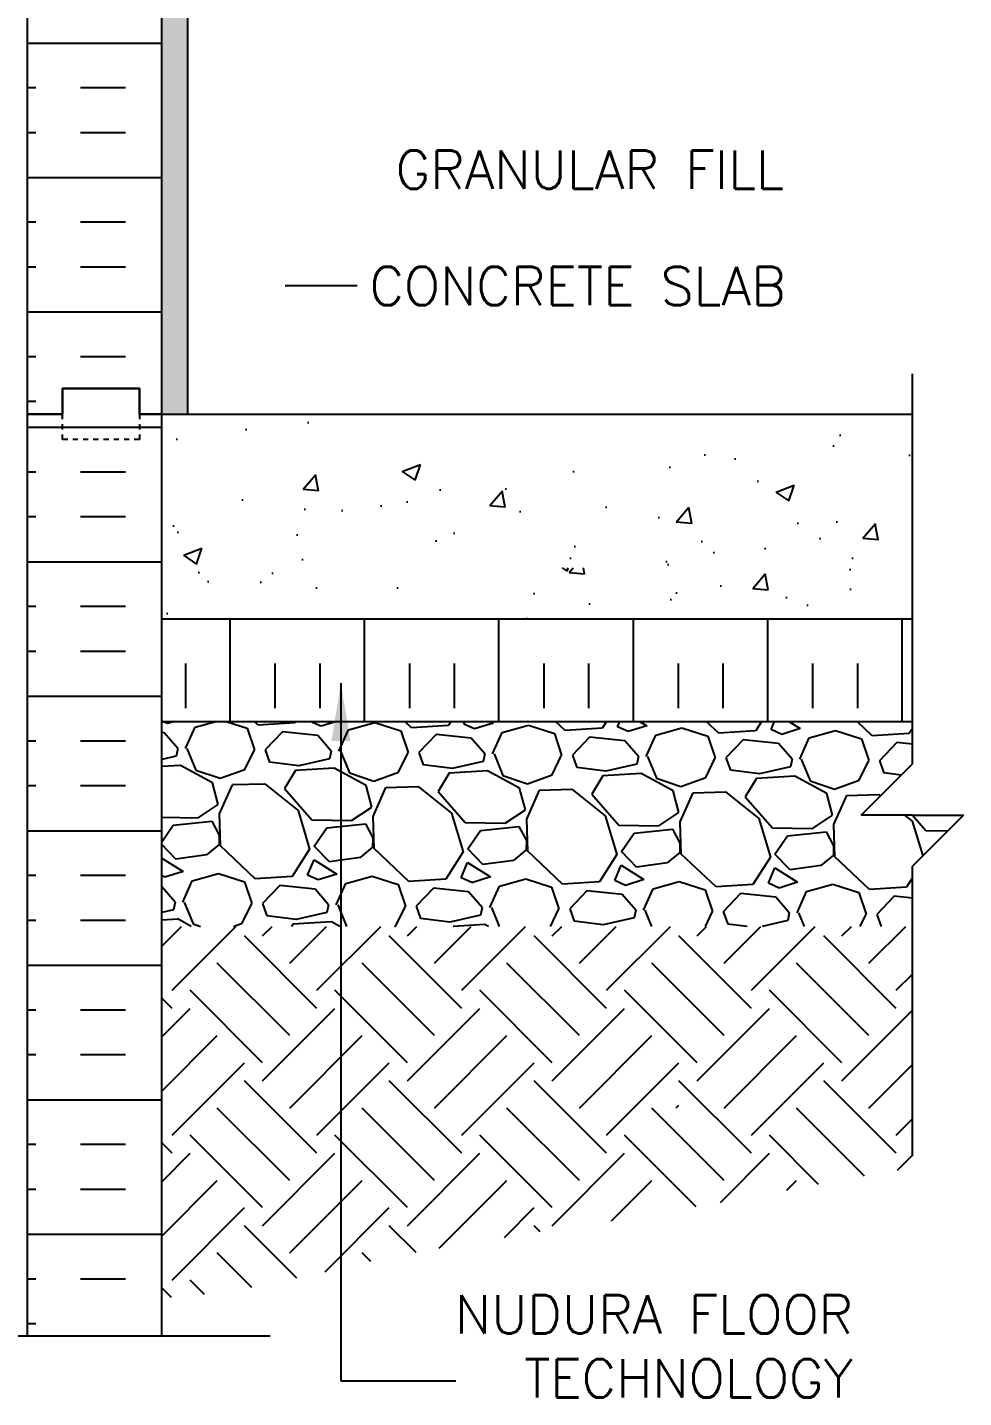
# Model space of a CAD drawing. Header units: inches. Extents: x 319.6 to 370.3, y 144.4 to 237.7.
# Drawn here: x 352 to 370.28, y 181.55 to 208.29 of the extents above; entities that cross this region are included whole.
import ezdxf
from ezdxf.enums import TextEntityAlignment as Align

# ---------------------------------------------------------------- set-up
doc = ezdxf.new("R2010")
doc.units = ezdxf.units.IN
doc.header["$LTSCALE"] = 0.5
doc.header["$MEASUREMENT"] = 0
doc.linetypes.add('DASHED2', pattern=[0.375, 0.25, -0.125])
doc.linetypes.add('DASHEDX2', pattern=[1.5, 1, -0.5])
for name, color, linetype in [('HATCH', 12, 'Continuous'), ('line25', 2, 'Continuous'), ('LINE50', 5, 'Continuous'), ('LINE9', 9, 'Continuous'), ('TEXT', 4, 'Continuous')]:
    doc.layers.add(name, color=color, linetype=linetype)
doc.styles.add('DIM', font='romans.shx', dxfattribs={"width": 0.7})
doc.styles.add('ROMANS', font='romans.shx', dxfattribs={"height": 1.125})
doc.dimstyles.new('ext_12', dxfattribs={"dimscale": 12, "dimtxt": 0.09375, "dimasz": 0.09375, "dimexe": 0.09375, "dimexo": 0.0625, "dimgap": 0.0625, "dimtad": 1, "dimdec": 1, "dimzin": 3, "dimdsep": 46, "dimlunit": 4, "dimtxsty": 'DIM', "dimcen": 0.09, "dimdle": 0.09375, "dimclrt": 4, "dimadec": 0, "dimazin": 0, "dimtfac": 1, "dimtdec": 1, "dimtmove": 2, "dimatfit": 3, "dimfxl": 0, "dimfrac": 2, "dimtolj": 1, "dimtzin": 0, "dimarcsym": 0})
pattern_1 = [(50, (379.5837, 162.8606), (3.5863, -0.31376), [0.375, -4.125]), (355, (379.5837, 162.8606), (-0.69376, 3.76096), [0.3, -3.3]), (100.451, (379.8826, 162.8344), (2.89255, 3.4472), [0.3187, -3.5057]), (46.184, (379.5837, 163.8606), (5.3362, -0.8276), [0.5625, -6.1875]), (96.636, (380.0284, 163.7916), (4.6733, 4.8706), [0.47805, -5.25856]), (351.184, (379.5837, 163.8606), (4.6733, 4.8706), [0.45, -4.95]), (21, (380.0837, 163.6106), (2.98454, -2.0131), [0.375, -4.125]), (326, (380.0837, 163.6106), (1.21658, 3.62575), [0.3, -3.3]), (71.451, (380.3324, 163.4428), (4.2011, 1.61265), [0.3187, -3.5057]), (37.5, (379.5837, 162.8606), (0.0608, 1.66447), [0, -3.26, 0, -3.35, 0, -3.3125]), (7.5, (379.5837, 162.8606), (1.31535, 1.97206), [0, -1.91, 0, -3.185, 0, -1.2625]), (327.5, (378.4687, 162.8606), (2.669112, -0.112774), [0, -1.25, 0, -3.9, 0, -5.175]), (317.5, (377.9687, 162.8606), (2.91593, 0.50052), [0, -1.625, 0, -2.59, 0, -3.675])]

msp = doc.modelspace()

# ---------------------------------------------------------------- hatches: boundary and pattern name
h = msp.add_hatch()
h.set_pattern_fill('AR-CONC', color=12, scale=0.02, style=0)
h.set_pattern_definition([(50, (-885.0172, 93.6777), (3.6436934, -0.318782), [0.381, -4.191]), (355, (-885.017, 93.6777), (-0.704857, 3.821133), [0.3048, -3.3528]), (100.451, (-884.7135, 93.651), (2.93885, 3.502334), [0.3238, -3.5618]), (46.1842, (-885.017, 94.6937), (5.421581, -0.840847), [0.5715, -6.2865]), (96.6356, (-884.5654, 94.6236), (4.748085, 4.948511), [0.4857, -5.3427]), (351.184, (-885.017, 94.6937), (4.748092, 4.948502), [0.4572, -5.0292]), (21, (-884.5092, 94.4397), (3.0322976, -2.0453104), [0.381, -4.191]), (326, (-884.509, 94.4397), (1.236041, 3.683759), [0.3048, -3.3528]), (71.4514, (-884.2565, 94.2692), (4.26833, 1.638457), [0.3238, -3.5618]), (37.5, (-885.0172, 93.6777), (0.061772, 1.6911008), [0, -3.31216, 0, -3.4036, 0, -3.3655]), (7.5, (-885.0172, 93.6777), (1.3363933, 2.0036115), [0, -1.94056, 0, -3.23596, 0, -1.2827]), (327.5, (-886.15, 93.6777), (2.7118119, -0.1145749), [0, -1.27, 0, -3.9624, 0, -5.2578]), (317.5, (-886.658, 93.6777), (2.9625836, 0.50853), [0, -1.651, 0, -2.63144, 0, -3.7338])])
h.paths.add_polyline_path([(369.285, 200.743), (355.958, 200.743), (355.958, 198.001), (355.958, 197.743), (369.285, 197.743)])
h.paths.add_polyline_path([(355.958, 200.743), (354.624, 200.743), (354.624, 197.743), (355.958, 197.743), (355.958, 198.001)])
h = msp.add_hatch()
h.set_pattern_fill('AR-CONC', color=12, scale=0.5, style=0)
h.set_pattern_definition(pattern_1)
h.paths.add_polyline_path([(355.753, 197.743), (354.624, 197.743), (354.624, 196.743), (355.753, 196.743)])
h = msp.add_hatch()
h.set_pattern_fill('AR-CONC', color=12, scale=0.5, style=0)
h.set_pattern_definition(pattern_1)
h.paths.add_polyline_path([(369.285, 196.743), (369.285, 197.743), (355.753, 197.743), (355.753, 196.743)])
at = {"layer": 'HATCH'}
h = msp.add_hatch(dxfattribs=at)
h.set_pattern_fill('AR-SAND', color=256, scale=0.25, style=0)
h.set_pattern_definition([(37.5, (379.5837, 162.86056), (-0.0157483, 0.481706), [0, -0.38, 0, -0.425, 0, -0.40625]), (7.5, (379.5837, 162.86056), (0.442444, 0.7055365), [0, -0.205, 0, -0.3425, 0, -0.13125]), (327.5, (379.2762, 162.86056), (0.7785355, 0.0014148), [0, -0.125, 0, -0.45, 0, -0.5875]), (317.5, (379.2762, 162.86056), (0.7515317, 0.219419), [0, -0.0625, 0, -0.295, 0, -0.3375])])
h.paths.add_polyline_path([(355.124, 236.743), (354.624, 236.743), (354.624, 218.743), (354.624, 200.743), (355.124, 200.743)])
h = msp.add_hatch(dxfattribs=at)
h.set_pattern_fill('INSUL', color=256, scale=7, style=0)
h.set_pattern_definition([(180, (3278.161, -196.2666), (0, 2.625), []), (180, (3278.161, -195.3916), (0, 2.625), [0.875, -0.875]), (180, (3278.161, -194.5166), (0, 2.625), [0.875, -0.875])])
h.paths.add_polyline_path([(354.624, 200.743), (354.187, 200.743), (354.187, 201.243), (352.687, 201.243), (352.687, 200.743), (351.999, 200.743), (351.999, 218.743), (352.687, 218.743), (352.687, 219.243), (354.187, 219.243), (354.187, 218.743), (354.624, 218.743)])
h = msp.add_hatch(dxfattribs=at)
h.set_pattern_fill('INSUL', color=256, scale=7, style=0)
h.set_pattern_definition([(180, (3278.161, -214.2666), (0, 2.625), []), (180, (3278.161, -213.3916), (0, 2.625), [0.875, -0.875]), (180, (3278.161, -212.5166), (0, 2.625), [0.875, -0.875])])
h.paths.add_polyline_path([(354.624, 182.743), (354.187, 182.743), (354.187, 183.243), (352.687, 183.243), (352.687, 182.743), (351.999, 182.743), (351.999, 200.743), (352.687, 200.743), (352.687, 201.243), (354.187, 201.243), (354.187, 200.743), (354.624, 200.743)])
h = msp.add_hatch(dxfattribs=at)
h.set_pattern_fill('INSUL', color=256, scale=7, angle=90, style=0)
h.set_pattern_definition([(270, (379.5837, 225.6253), (-2.625, -2e-16), []), (270, (378.7087, 225.6253), (-2.625, -2e-16), [0.875, -0.875]), (270, (377.8337, 225.6253), (-2.625, -2e-16), [0.875, -0.875])])
h.paths.add_polyline_path([(369.285, 196.743), (369.285, 194.743), (354.624, 194.743), (354.624, 196.743)])

# ---------------------------------------------------------------- linework, layer by layer
for p, q in [((354.734, 194.701), (354.64, 194.743)), ((354.868, 194.743), (354.734, 194.701)), ((355.273, 194.631), (355.678, 194.743)), ((355.88, 194.743), (356.293, 194.614)), ((356.504, 194.67), (356.426, 194.743)), ((357.225, 194.717), (356.504, 194.67)), ((357.241, 194.743), (357.225, 194.717)), ((357.525, 194.742), (357.525, 194.743)), ((357.733, 194.648), (357.525, 194.742)), ((358.035, 194.743), (357.734, 194.648)), ((358.272, 194.579), (358.785, 194.72)), ((358.785, 194.72), (359.292, 194.561)), ((359.503, 194.618), (359.371, 194.743)), ((360.274, 194.743), (360.224, 194.665)), ((360.525, 194.69), (360.547, 194.743)), ((361.095, 194.71), (360.733, 194.596)), ((361.042, 194.743), (361.095, 194.71)), ((362.503, 194.565), (362.315, 194.743)), ((363.307, 194.743), (363.224, 194.613)), ((363.524, 194.637), (363.568, 194.743)), ((363.957, 194.743), (364.095, 194.657)), ((365.502, 194.513), (365.259, 194.743)), ((366.34, 194.743), (366.224, 194.56)), ((366.524, 194.585), (366.59, 194.743)), ((366.873, 194.743), (367.094, 194.605)), ((368.502, 194.46), (368.203, 194.743)), ((354.671, 194.522), (354.624, 194.527)), ((354.936, 194.217), (354.671, 194.522)), ((355.085, 194.215), (355.273, 194.631)), ((356.293, 194.613), (356.435, 194.191)), ((356.981, 194.541), (356.645, 194.187)), ((357.67, 194.469), (356.981, 194.541)), ((357.935, 194.165), (357.67, 194.469)), ((358.085, 194.162), (358.272, 194.579)), ((359.292, 194.561), (359.435, 194.139)), ((360.224, 194.665), (359.503, 194.618)), ((359.981, 194.489), (359.645, 194.135)), ((360.67, 194.417), (359.981, 194.489)), ((360.733, 194.596), (360.525, 194.69)), ((361.084, 194.11), (361.272, 194.527)), ((361.272, 194.527), (361.784, 194.668)), ((361.784, 194.668), (362.292, 194.509)), ((362.292, 194.509), (362.434, 194.086)), ((363.224, 194.613), (362.503, 194.565)), ((362.981, 194.436), (362.644, 194.082)), ((363.669, 194.365), (362.981, 194.437)), ((363.733, 194.544), (363.524, 194.637)), ((364.095, 194.657), (363.733, 194.544)), ((364.084, 194.057), (364.271, 194.474)), ((364.271, 194.474), (364.784, 194.615)), ((364.784, 194.615), (365.291, 194.457)), ((365.291, 194.456), (365.434, 194.034)), ((366.223, 194.56), (365.502, 194.513)), ((366.732, 194.491), (366.524, 194.585)), ((367.094, 194.605), (366.732, 194.491)), ((367.271, 194.422), (367.783, 194.563)), ((367.784, 194.563), (368.291, 194.404)), ((369.223, 194.508), (368.502, 194.461)), ((369.285, 194.605), (369.223, 194.508)), ((354.936, 194.217), (354.903, 194.068)), ((355.115, 194.214), (355.288, 193.791)), ((356.249, 193.804), (356.435, 194.191)), ((356.645, 194.187), (356.731, 193.946)), ((357.935, 194.165), (357.902, 194.015)), ((360.935, 194.112), (360.67, 194.417)), ((363.934, 194.06), (363.669, 194.365)), ((365.98, 194.384), (365.644, 194.03)), ((366.669, 194.312), (365.98, 194.384)), ((366.934, 194.008), (366.669, 194.312)), ((367.084, 194.005), (367.271, 194.422)), ((368.291, 194.404), (368.433, 193.981)), ((368.98, 194.332), (368.643, 193.977)), ((369.285, 194.3), (368.98, 194.332)), ((354.903, 194.068), (354.624, 194.003)), ((357.3, 193.876), (356.731, 193.946)), ((357.902, 194.015), (357.3, 193.876)), ((358.115, 194.162), (358.288, 193.739)), ((359.248, 193.752), (359.435, 194.139)), ((359.645, 194.135), (359.731, 193.893)), ((360.902, 193.963), (360.299, 193.823)), ((360.935, 194.113), (360.902, 193.963)), ((361.115, 194.109), (361.287, 193.686)), ((362.248, 193.7), (362.434, 194.086)), ((362.644, 194.083), (362.73, 193.841)), ((363.901, 193.911), (363.299, 193.771)), ((363.934, 194.06), (363.902, 193.911)), ((364.114, 194.057), (364.287, 193.634)), ((365.247, 193.647), (365.434, 194.034)), ((365.644, 194.03), (365.73, 193.789)), ((366.934, 194.008), (366.901, 193.858)), ((367.114, 194.005), (367.286, 193.582)), ((368.247, 193.595), (368.433, 193.982)), ((368.643, 193.978), (368.729, 193.736)), ((354.99, 193.886), (354.624, 193.863)), ((355.614, 193.545), (354.99, 193.886)), ((355.288, 193.791), (355.765, 193.633)), ((355.765, 193.633), (356.248, 193.804)), ((357.239, 193.787), (357.022, 193.431)), ((357.989, 193.834), (357.238, 193.787)), ((358.613, 193.493), (357.989, 193.834)), ((358.288, 193.739), (358.765, 193.58)), ((358.765, 193.58), (359.248, 193.752)), ((360.3, 193.824), (359.731, 193.894)), ((360.238, 193.735), (360.022, 193.378)), ((360.989, 193.781), (360.238, 193.734)), ((361.613, 193.441), (360.989, 193.782)), ((361.287, 193.686), (361.765, 193.528)), ((361.764, 193.528), (362.248, 193.7)), ((363.299, 193.771), (362.73, 193.841)), ((363.238, 193.682), (363.022, 193.326)), ((363.988, 193.729), (363.237, 193.682)), ((364.613, 193.388), (363.988, 193.729)), ((364.287, 193.634), (364.764, 193.476)), ((364.764, 193.476), (365.247, 193.647)), ((366.299, 193.719), (365.73, 193.789)), ((366.237, 193.63), (366.021, 193.274)), ((366.988, 193.676), (366.237, 193.63)), ((366.901, 193.858), (366.298, 193.719)), ((367.612, 193.336), (366.988, 193.677)), ((369.064, 193.695), (368.729, 193.737)), ((355.727, 193.123), (355.614, 193.545)), ((355.753, 192.942), (356.003, 193.508)), ((356.003, 193.509), (356.634, 193.528)), ((356.634, 193.527), (357.285, 193.006)), ((357.022, 193.431), (357.552, 192.821)), ((358.726, 193.071), (358.613, 193.493)), ((358.753, 192.89), (359.003, 193.456)), ((359.003, 193.456), (359.633, 193.475)), ((359.633, 193.475), (360.284, 192.954)), ((360.022, 193.378), (360.551, 192.769)), ((361.726, 193.019), (361.613, 193.441)), ((361.752, 192.838), (362.002, 193.403)), ((362.002, 193.404), (362.633, 193.423)), ((362.633, 193.423), (363.284, 192.901)), ((364.725, 192.966), (364.613, 193.388)), ((365.002, 193.351), (365.632, 193.37)), ((365.632, 193.37), (366.283, 192.849)), ((367.286, 193.582), (367.764, 193.423)), ((367.764, 193.423), (368.247, 193.595)), ((355.332, 192.86), (355.727, 193.123)), ((363.021, 193.326), (363.551, 192.717)), ((364.752, 192.785), (365.002, 193.351)), ((366.021, 193.274), (366.55, 192.664)), ((367.725, 192.914), (367.612, 193.336)), ((367.751, 192.733), (368.001, 193.299)), ((368.001, 193.299), (368.632, 193.318)), ((368.632, 193.318), (368.662, 193.294)), ((354.624, 192.872), (355.332, 192.86)), ((355.772, 192.312), (355.753, 192.943)), ((357.285, 193.006), (357.512, 192.252)), ((358.331, 192.807), (358.726, 193.071)), ((358.772, 192.26), (358.753, 192.89)), ((360.284, 192.954), (360.511, 192.2)), ((361.331, 192.755), (361.726, 193.018)), ((361.771, 192.207), (361.752, 192.838)), ((363.284, 192.901), (363.511, 192.147)), ((364.33, 192.703), (364.725, 192.966)), ((366.283, 192.849), (366.51, 192.095)), ((367.33, 192.65), (367.725, 192.913)), ((369.133, 192.916), (369.283, 192.797)), ((369.285, 192.916), (369.55, 192.612)), ((354.624, 192.393), (354.849, 192.718)), ((354.849, 192.719), (355.601, 192.795)), ((355.601, 192.795), (355.746, 192.523)), ((357.552, 192.821), (358.331, 192.808)), ((357.603, 192.31), (357.849, 192.666)), ((357.849, 192.666), (358.6, 192.743)), ((358.6, 192.743), (358.746, 192.47)), ((360.551, 192.769), (361.331, 192.755)), ((360.602, 192.258), (360.848, 192.614)), ((360.848, 192.614), (361.6, 192.691)), ((361.6, 192.691), (361.745, 192.418)), ((363.551, 192.717), (364.331, 192.703)), ((363.602, 192.206), (363.848, 192.561)), ((363.848, 192.561), (364.599, 192.638)), ((364.6, 192.638), (364.745, 192.366)), ((364.771, 192.155), (364.752, 192.786)), ((366.55, 192.664), (367.33, 192.651)), ((366.848, 192.509), (367.599, 192.586)), ((367.599, 192.586), (367.744, 192.313)), ((367.77, 192.103), (367.751, 192.733)), ((369.283, 192.797), (369.487, 192.118)), ((369.55, 192.612), (369.973, 192.605)), ((354.898, 192.058), (354.624, 192.341)), ((355.743, 192.343), (355.5, 192.137)), ((355.746, 192.523), (355.743, 192.343)), ((356.451, 191.67), (355.772, 192.312)), ((357.897, 192.005), (357.603, 192.31)), ((358.746, 192.47), (358.742, 192.29)), ((361.745, 192.418), (361.742, 192.238)), ((364.745, 192.366), (364.742, 192.186)), ((366.601, 192.153), (366.847, 192.509)), ((367.744, 192.313), (367.741, 192.133)), ((354.624, 192.077), (355.044, 191.815)), ((355.499, 192.137), (354.898, 192.057)), ((357.512, 192.252), (357.173, 191.718)), ((357.473, 191.743), (357.598, 192.04)), ((357.598, 192.04), (358.043, 191.763)), ((358.499, 192.085), (357.898, 192.005)), ((358.743, 192.291), (358.499, 192.085)), ((359.451, 191.618), (358.772, 192.26)), ((360.511, 192.199), (360.172, 191.665)), ((360.897, 191.953), (360.602, 192.258)), ((361.499, 192.032), (360.897, 191.953)), ((361.742, 192.238), (361.499, 192.033)), ((362.45, 191.566), (361.771, 192.208)), ((363.511, 192.147), (363.172, 191.613)), ((363.896, 191.9), (363.602, 192.206)), ((364.742, 192.186), (364.498, 191.98)), ((365.45, 191.513), (364.771, 192.155)), ((366.511, 192.095), (366.171, 191.561)), ((366.896, 191.848), (366.601, 192.153)), ((367.741, 192.134), (367.498, 191.928)), ((368.449, 191.461), (367.771, 192.103)), ((355.044, 191.815), (354.682, 191.701)), ((355.22, 191.632), (355.733, 191.773)), ((355.733, 191.773), (356.24, 191.614)), ((358.043, 191.763), (357.681, 191.649)), ((360.472, 191.69), (360.597, 191.988)), ((360.597, 191.988), (361.043, 191.71)), ((363.472, 191.638), (363.597, 191.936)), ((363.597, 191.936), (364.042, 191.658)), ((364.498, 191.98), (363.897, 191.9)), ((366.471, 191.585), (366.596, 191.883)), ((366.597, 191.883), (367.042, 191.605)), ((367.498, 191.928), (366.896, 191.848)), ((354.682, 191.701), (354.624, 191.727)), ((354.883, 191.218), (354.624, 191.516)), ((355.033, 191.215), (355.22, 191.632)), ((356.24, 191.614), (356.383, 191.191)), ((357.172, 191.718), (356.451, 191.67)), ((356.929, 191.542), (356.593, 191.187)), ((357.618, 191.47), (356.929, 191.542)), ((357.681, 191.649), (357.473, 191.743)), ((358.033, 191.163), (358.22, 191.579)), ((358.22, 191.58), (358.732, 191.721)), ((358.733, 191.721), (359.24, 191.562)), ((359.24, 191.562), (359.382, 191.139)), ((360.172, 191.666), (359.451, 191.618)), ((360.617, 191.418), (359.929, 191.49)), ((360.681, 191.597), (360.472, 191.69)), ((361.043, 191.71), (360.681, 191.596)), ((361.032, 191.11), (361.219, 191.527)), ((361.219, 191.527), (361.732, 191.668)), ((361.732, 191.668), (362.239, 191.509)), ((362.239, 191.509), (362.382, 191.087)), ((363.171, 191.613), (362.45, 191.566)), ((363.68, 191.544), (363.472, 191.638)), ((364.042, 191.658), (363.68, 191.544)), ((364.219, 191.475), (364.732, 191.616)), ((364.732, 191.616), (365.239, 191.457)), ((366.171, 191.561), (365.45, 191.513)), ((366.68, 191.492), (366.471, 191.585)), ((367.042, 191.605), (366.68, 191.492)), ((367.219, 191.422), (367.731, 191.564)), ((367.731, 191.564), (368.239, 191.405)), ((369.17, 191.508), (368.45, 191.461)), ((369.285, 191.688), (369.171, 191.508)), ((357.883, 191.165), (357.618, 191.47)), ((359.929, 191.489), (359.592, 191.135)), ((360.882, 191.113), (360.618, 191.418)), ((362.928, 191.437), (362.592, 191.083)), ((363.617, 191.365), (362.928, 191.437)), ((363.882, 191.061), (363.617, 191.365)), ((364.032, 191.058), (364.219, 191.475)), ((365.239, 191.457), (365.381, 191.034)), ((365.928, 191.384), (365.591, 191.03)), ((366.617, 191.313), (365.928, 191.385)), ((366.881, 191.008), (366.617, 191.313)), ((367.031, 191.006), (367.218, 191.422)), ((368.238, 191.404), (368.381, 190.982)), ((368.927, 191.332), (368.591, 190.978)), ((369.285, 191.295), (368.927, 191.333)), ((354.85, 191.068), (354.624, 191.016)), ((354.883, 191.218), (354.851, 191.068)), ((355.063, 191.215), (355.236, 190.791)), ((356.196, 190.805), (356.383, 191.192)), ((356.593, 191.188), (356.679, 190.946)), ((357.85, 191.016), (357.248, 190.876)), ((357.883, 191.165), (357.85, 191.016)), ((358.063, 191.162), (358.234, 190.743)), ((359.196, 190.752), (359.382, 191.139)), ((359.592, 191.135), (359.678, 190.894)), ((360.85, 190.963), (360.247, 190.824)), ((360.882, 191.113), (360.85, 190.964)), ((361.062, 191.11), (361.212, 190.743)), ((362.216, 190.743), (362.382, 191.087)), ((362.592, 191.083), (362.678, 190.842)), ((363.882, 191.061), (363.849, 190.911)), ((364.062, 191.057), (364.19, 190.743)), ((365.241, 190.743), (365.382, 191.034)), ((365.591, 191.031), (365.677, 190.789)), ((366.881, 191.008), (366.849, 190.859)), ((367.061, 191.005), (367.168, 190.743)), ((368.266, 190.743), (368.381, 190.982)), ((368.591, 190.978), (368.675, 190.743)), ((354.937, 190.886), (354.624, 190.867)), ((354.624, 190.355), (355.012, 190.743)), ((354.825, 189.496), (356.073, 190.743)), ((355.201, 190.743), (354.937, 190.887)), ((355.236, 190.791), (355.382, 190.743)), ((356.022, 190.743), (356.196, 190.805)), ((356.593, 190.556), (356.78, 190.743)), ((357.248, 190.876), (356.679, 190.946)), ((357.123, 190.026), (357.84, 190.743)), ((357.186, 190.787), (357.159, 190.743)), ((357.937, 190.834), (357.186, 190.787)), ((357.654, 189.496), (358.901, 190.743)), ((358.104, 190.743), (357.937, 190.834)), ((359.169, 190.743), (359.196, 190.752)), ((359.422, 190.556), (359.608, 190.743)), ((360.247, 190.824), (359.678, 190.894)), ((359.952, 190.026), (360.669, 190.743)), ((360.936, 190.782), (360.317, 190.743)), ((360.482, 189.496), (361.73, 190.743)), ((361.008, 190.743), (360.937, 190.782)), ((362.25, 190.556), (362.437, 190.743)), ((363.247, 190.772), (362.678, 190.842)), ((362.78, 190.026), (363.497, 190.743)), ((363.849, 190.911), (363.247, 190.772)), ((363.311, 189.496), (364.558, 190.743)), ((365.078, 190.556), (365.265, 190.743)), ((365.609, 190.026), (366.326, 190.743)), ((366.055, 190.743), (365.677, 190.789)), ((366.139, 189.496), (367.386, 190.743)), ((366.849, 190.859), (366.349, 190.743)), ((367.907, 190.556), (368.094, 190.743)), ((368.437, 190.026), (369.154, 190.743)), ((357.654, 189.142), (356.24, 190.556)), ((360.482, 189.142), (359.068, 190.556)), ((363.311, 189.142), (361.896, 190.556)), ((366.139, 189.142), (364.725, 190.556)), ((368.967, 189.142), (367.553, 190.556)), ((357.123, 188.612), (355.709, 190.026)), ((359.952, 188.612), (358.538, 190.026)), ((362.78, 188.612), (361.366, 190.026)), ((365.609, 188.612), (364.194, 190.026)), ((368.437, 188.612), (367.023, 190.026)), ((368.967, 189.496), (369.285, 189.813)), ((356.593, 188.081), (355.179, 189.496)), ((359.422, 188.081), (358.007, 189.496)), ((362.25, 188.081), (360.836, 189.496)), ((365.078, 188.081), (363.664, 189.496)), ((367.907, 188.081), (366.493, 189.496)), ((354.825, 189.142), (354.624, 189.343)), ((354.624, 188.587), (355.179, 189.142)), ((356.593, 187.728), (358.007, 189.142)), ((359.422, 187.728), (360.836, 189.142)), ((362.25, 187.728), (363.664, 189.142)), ((365.078, 187.728), (366.493, 189.142)), ((367.907, 187.728), (369.285, 189.106)), ((354.624, 187.527), (355.709, 188.612)), ((357.123, 187.197), (358.538, 188.612)), ((359.952, 187.197), (361.366, 188.612)), ((362.78, 187.197), (364.194, 188.612)), ((365.609, 187.197), (367.023, 188.612)), ((354.825, 186.667), (356.24, 188.081)), ((357.654, 186.667), (359.068, 188.081)), ((360.482, 186.667), (361.896, 188.081)), ((363.311, 186.667), (364.725, 188.081)), ((366.139, 186.667), (367.553, 188.081)), ((368.437, 187.197), (369.285, 188.045)), ((357.654, 186.314), (356.24, 187.728)), ((360.482, 186.314), (359.068, 187.728)), ((363.311, 186.314), (361.896, 187.728)), ((366.139, 186.314), (364.725, 187.728)), ((368.967, 186.314), (367.553, 187.728)), ((364.674, 187.202), (364.725, 187.253)), ((357.123, 185.783), (355.709, 187.197)), ((359.952, 185.783), (358.538, 187.197)), ((362.78, 185.783), (361.366, 187.197)), ((365.609, 185.783), (364.194, 187.197)), ((368.351, 185.869), (367.023, 187.197)), ((368.967, 186.667), (369.285, 186.985)), ((354.825, 186.314), (354.624, 186.515)), ((356.593, 185.253), (355.179, 186.667)), ((359.422, 185.253), (358.007, 186.667)), ((362.25, 185.253), (360.836, 186.667)), ((365.061, 185.27), (363.664, 186.667)), ((367.453, 185.707), (366.493, 186.667)), ((354.624, 185.759), (355.179, 186.314)), ((356.593, 184.899), (358.007, 186.314)), ((359.422, 184.899), (360.836, 186.314)), ((362.25, 184.899), (363.664, 186.314)), ((365.534, 185.355), (366.493, 186.314)), ((368.992, 185.984), (369.285, 186.278)), ((354.624, 184.698), (355.709, 185.783)), ((357.123, 184.369), (358.538, 185.783)), ((360.042, 184.459), (361.366, 185.783)), ((363.407, 184.995), (364.194, 185.783)), ((366.833, 185.593), (367.023, 185.783)), ((354.825, 183.839), (356.24, 185.253)), ((357.817, 184.002), (359.068, 185.253)), ((361.315, 184.671), (361.896, 185.253)), ((357.265, 183.874), (356.24, 184.899)), ((359.59, 184.378), (359.068, 184.899)), ((362.015, 184.781), (361.896, 184.899)), ((356.383, 183.695), (355.709, 184.369)), ((358.704, 184.202), (358.538, 184.369)), ((355.458, 183.56), (355.179, 183.839)), ((354.812, 183.498), (354.624, 183.686))]:
    msp.add_line(p, q, dxfattribs=at)
at = {"layer": 'line25'}
for p, q in [((351.999, 200.743), (351.999, 218.743)), ((351.999, 182.743), (351.999, 200.743)), ((354.624, 196.743), (369.285, 196.743)), ((354.624, 194.743), (369.285, 194.743))]:
    msp.add_line(p, q, dxfattribs=at)
at = {"layer": 'LINE50'}
for p, q in [((354.624, 200.743), (354.624, 218.743)), ((354.624, 182.743), (354.624, 200.743)), ((354.624, 200.743), (369.285, 200.743))]:
    msp.add_line(p, q, dxfattribs=at)
for points in [[(354.624, 200.743), (354.187, 200.743), (354.187, 201.243), (352.687, 201.243), (352.687, 200.743), (351.999, 200.743)], [(351.999, 200.743), (352.687, 200.743), (352.687, 201.243), (354.187, 201.243), (354.187, 200.743), (354.624, 200.743)]]:
    msp.add_lwpolyline(points, dxfattribs=at)
at = {"layer": 'LINE9'}
for p, q in [((355.124, 236.743), (355.124, 200.743)), ((369.285, 193.916), (369.285, 201.527)), ((368.285, 192.916), (369.285, 193.916)), ((369.285, 192.916), (368.285, 192.916)), ((369.285, 192.916), (370.285, 192.916)), ((370.285, 192.916), (369.285, 191.916)), ((369.285, 186.257), (369.285, 191.916)), ((356.744, 182.743), (346.999, 182.743))]:
    msp.add_line(p, q, dxfattribs=at)
at = {"layer": 'LINE9', "linetype": 'DASHED2', "ltscale": 0.15}
msp.add_lwpolyline([(354.187, 200.743), (354.187, 200.743), (354.187, 200.243), (352.687, 200.243), (352.687, 200.743), (352.687, 200.743)], dxfattribs=at)
at = {"layer": 'TEXT'}
msp.add_line((358.441, 203.243), (357.031, 203.243), dxfattribs=at)
for points in [[(355.753, 193.943, 0, 0.36, 0), (355.753, 195.023, 0, 0, 0), (355.753, 205.515, 0, 0, 0), (359.068, 205.515, 0, 0, 0)], [(357.031, 200.502, 0, 0.36, 0), (357.031, 201.582, 0, 0, 0), (357.031, 203.243, 0, 0, 0)]]:
    msp.add_lwpolyline(points, format="xyseb", dxfattribs=at)

# ---------------------------------------------------------------- texts
at = {"layer": 'TEXT', "style": 'ROMANS'}
for s, p in [(' GRANULAR FILL', (358.678, 205.515)), (' CONCRETE SLAB', (358.165, 203.243))]:
    msp.add_text(s, height=0.75, dxfattribs=at).set_placement(p, align=Align.MIDDLE_LEFT)
at = {"layer": 'TEXT', "linetype": 'DASHEDX2', "insert": (368.128, 182.545), "char_height": 0.75, "width": 10.16974, "attachment_point": 6, "style": 'ROMANS'}
msp.add_mtext('NUDURA FLOOR TECHNOLOGY', dxfattribs=at)

# ---------------------------------------------------------------- leaders
at = {"layer": 'TEXT'}
msp.add_leader([(358.123, 195.488), (358.123, 181.87), (360.369, 181.87)], dimstyle='ext_12', override={"dimgap": 0.0625, "dimtad": 0}, dxfattribs=at)

doc.saveas('drawing.dxf')
